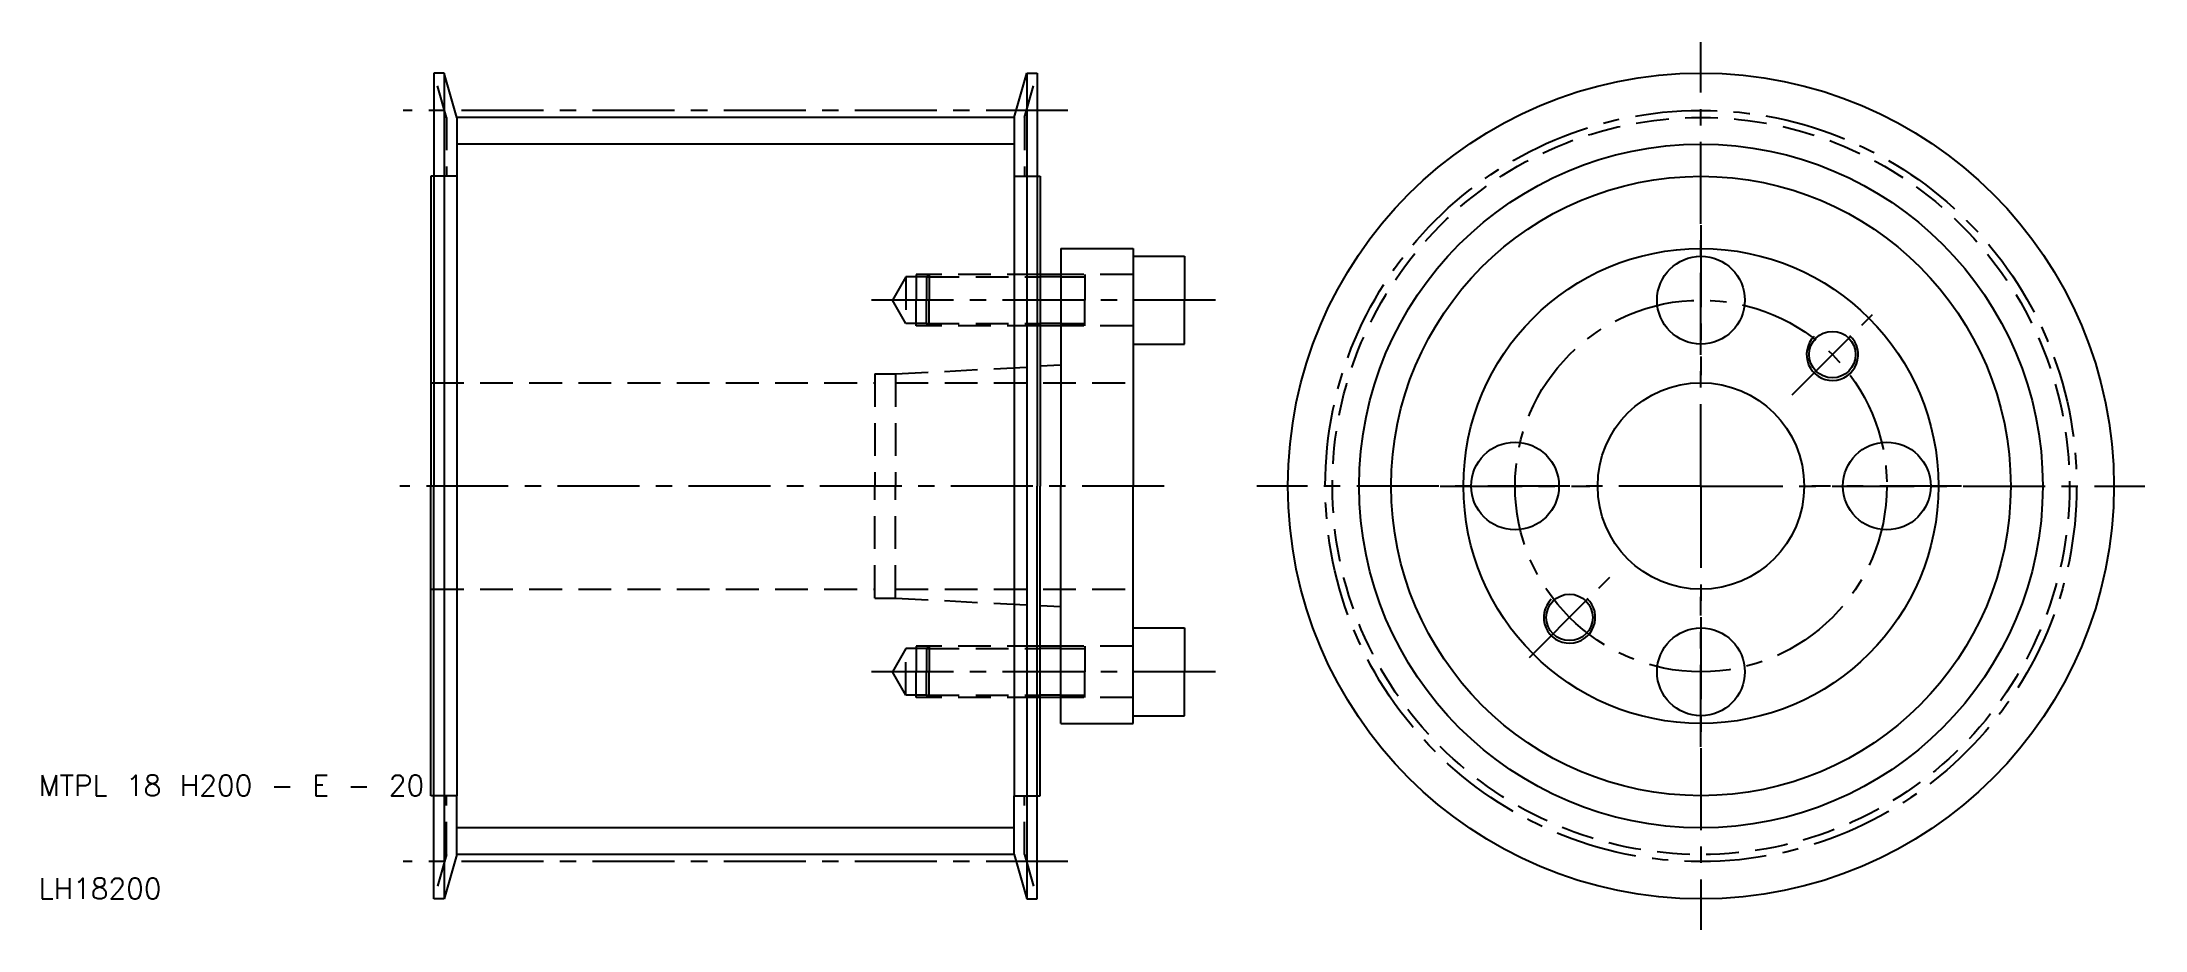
# Model space of a CAD drawing. Extents: x 10 to 214, y 7 to 93.
import ezdxf

# ---------------------------------------------------------------- set-up
doc = ezdxf.new("R2010")
doc.units = 0
doc.header["$LTSCALE"] = 0.25
doc.linetypes.add('CENTER', pattern=[50.8, 31.75, -6.35, 6.35, -6.35])
doc.linetypes.add('DASHED', pattern=[19.05, 12.7, -6.35])
doc.layers.get('0').update_dxf_attribs({"linetype": 'CONTINUOUS'})
doc.layers.add('CENTER', color=1, linetype='CENTER')
doc.styles.get("Standard").update_dxf_attribs({"font": 'txt.shx'})

msp = doc.modelspace()

# ---------------------------------------------------------------- linework, layer by layer
for p, q in [((48.3, 90), (48.3, 80)), ((49.3, 90), (48.3, 90)), ((49.3, 90), (49.3, 10)), ((50.5, 85.695), (49.3, 90)), ((104.5, 85.695), (105.7, 90)), ((105.7, 90), (105.7, 10)), ((105.7, 90), (106.7, 90)), ((106.7, 90), (106.7, 80)), ((104.5, 85.695), (50.5, 85.695)), ((50.5, 85.695), (50.5, 80)), ((104.5, 85.695), (104.5, 80)), ((48, 80), (48, 50)), ((48.3, 80), (48, 80)), ((48.3, 80), (48.3, 50)), ((50.5, 80), (50.5, 20)), ((104.5, 80), (104.5, 20)), ((106.7, 80), (106.7, 50)), ((106.7, 80), (107, 80)), ((107, 80), (107, 70.5)), ((109, 73), (116, 73)), ((109, 73), (109, 70.5)), ((116, 73), (116, 72.25)), ((116, 72.25), (116, 63.75)), ((116, 72.25), (121, 72.25)), ((121, 72.25), (121, 68)), ((107, 70.5), (107, 65.5)), ((109, 70.5), (107, 70.5)), ((109, 70.5), (109, 65.5)), ((121, 63.75), (121, 68)), ((109, 65.5), (107, 65.5)), ((107, 65.5), (107, 61.59375)), ((109, 65.5), (109, 61.7)), ((116, 63.75), (116, 50)), ((116, 63.75), (121, 63.75)), ((109, 61.7), (107, 61.59375)), ((107, 61.59375), (107, 50)), ((109, 61.7), (109, 50)), ((48, 20), (48, 50)), ((48.3, 20), (48.3, 50)), ((106.7, 20), (106.7, 50)), ((107, 38.40625), (107, 50)), ((109, 38.3), (109, 50)), ((116, 36.25), (116, 50)), ((107, 34.5), (107, 38.40625)), ((109, 38.3), (107, 38.40625)), ((109, 34.5), (109, 38.3)), ((116, 27.75), (116, 36.25)), ((116, 36.25), (121, 36.25)), ((121, 36.25), (121, 32)), ((107, 29.5), (107, 34.5)), ((109, 34.5), (107, 34.5)), ((109, 29.5), (109, 34.5)), ((121, 27.75), (121, 32)), ((107, 20), (107, 29.5)), ((109, 29.5), (107, 29.5)), ((109, 27), (109, 29.5)), ((109, 27), (116, 27)), ((116, 27.75), (121, 27.75)), ((116, 27), (116, 27.75)), ((48.3, 20), (48, 20)), ((48.3, 10), (48.3, 20)), ((50.5, 14.305), (50.5, 20)), ((104.5, 14.305), (104.5, 20)), ((106.7, 10), (106.7, 20)), ((106.7, 20), (107, 20)), ((50.5, 14.305), (49.3, 10)), ((104.5, 14.305), (50.5, 14.305)), ((104.5, 14.305), (105.7, 10)), ((49.3, 10), (48.3, 10)), ((105.7, 10), (106.7, 10))]:
    msp.add_line(p, q)
at = {"color": 3, "linetype": 'DASHED'}
for p, q in [((49.5, 85.695), (48.3, 90)), ((105.5, 85.695), (106.7, 90)), ((49.5, 85.695), (49.5, 80)), ((105.5, 85.695), (105.5, 80)), ((50.5, 80), (48.3, 80)), ((104.5, 80), (106.7, 80)), ((94, 70.25), (92.700962, 68)), ((96, 70.25), (94, 70.25)), ((94, 70.25), (94, 65.75)), ((96.25, 70.5), (95, 70.5)), ((95, 70.5), (95, 68)), ((96.25, 70.5), (96, 70.25)), ((96, 70.25), (107, 70.25)), ((96, 70.25), (96, 68)), ((107, 70.5), (96.25, 70.5)), ((96.25, 70.5), (96.25, 68)), ((116, 70.5), (109, 70.5)), ((109, 70.25), (111.333333, 70.25)), ((111.333333, 70.5), (111.333333, 68)), ((94, 65.75), (92.700962, 68)), ((95, 65.5), (95, 68)), ((96, 65.75), (96, 68)), ((96.25, 65.5), (96.25, 68)), ((111.333333, 65.5), (111.333333, 68)), ((96, 65.75), (94, 65.75)), ((96.25, 65.5), (95, 65.5)), ((96, 65.75), (107, 65.75)), ((96.25, 65.5), (96, 65.75)), ((107, 65.5), (96.25, 65.5)), ((109, 65.75), (111.333333, 65.75)), ((116, 65.5), (109, 65.5)), ((93, 60.85), (107, 61.59375)), ((48, 60), (91, 60)), ((91, 60.85), (91, 50)), ((91, 60.85), (93, 60.85)), ((93, 60.85), (93, 50)), ((93, 60), (116, 60)), ((91, 39.15), (91, 50)), ((93, 39.15), (93, 50)), ((48, 40), (91, 40)), ((91, 39.15), (93, 39.15)), ((93, 40), (116, 40)), ((93, 39.15), (107, 38.40625)), ((94, 34.25), (92.700962, 32)), ((94, 29.75), (94, 34.25)), ((96, 34.25), (94, 34.25)), ((95, 34.5), (95, 32)), ((96.25, 34.5), (95, 34.5)), ((96.25, 34.5), (96, 34.25)), ((96, 34.25), (96, 32)), ((96, 34.25), (107, 34.25)), ((96.25, 34.5), (96.25, 32)), ((107, 34.5), (96.25, 34.5)), ((116, 34.5), (109, 34.5)), ((109, 34.25), (111.333333, 34.25)), ((111.333333, 34.5), (111.333333, 32)), ((94, 29.75), (92.700962, 32)), ((95, 29.5), (95, 32)), ((96, 29.75), (96, 32)), ((96.25, 29.5), (96.25, 32)), ((111.333333, 29.5), (111.333333, 32)), ((96, 29.75), (94, 29.75)), ((96.25, 29.5), (95, 29.5)), ((96, 29.75), (107, 29.75)), ((96.25, 29.5), (96, 29.75)), ((107, 29.5), (96.25, 29.5)), ((109, 29.75), (111.333333, 29.75)), ((116, 29.5), (109, 29.5)), ((50.5, 20), (48.3, 20)), ((49.5, 14.305), (49.5, 20)), ((104.5, 20), (106.7, 20)), ((105.5, 14.305), (105.5, 20)), ((49.5, 14.305), (48.3, 10)), ((105.5, 14.305), (106.7, 10))]:
    msp.add_line(p, q, dxfattribs=at)
at = {"color": 3}
for p, q in [((104.5, 83.105), (50.5, 83.105)), ((109, 70.25), (107, 70.25)), ((109, 65.75), (107, 65.75)), ((109, 34.25), (107, 34.25)), ((109, 29.75), (107, 29.75)), ((104.5, 16.895), (50.5, 16.895))]:
    msp.add_line(p, q, dxfattribs=at)
for centre, radius in [((171, 50), 40), ((171, 50), 30), ((171, 50), 23), ((171, 50), 23), ((171, 68), 4.25), ((183.727922, 62.727922), 2.25), ((171, 50), 10), ((153, 50), 4.25), ((189, 50), 4.25), ((158.272078, 37.272078), 2.25), ((171, 32), 4.25)]:
    msp.add_circle(centre, radius)
at = {"color": 3, "linetype": 'DASHED'}
msp.add_circle((171, 50), 35.695, dxfattribs=at)
at = {"color": 3}
msp.add_circle((171, 50), 33.105, dxfattribs=at)
for centre in [(183.727922, 62.727922), (158.272078, 37.272078)]:
    msp.add_arc(centre, 2.5, 135, 47, dxfattribs=at)
at = {"layer": 'CENTER', "color": 1, "linetype": 'CENTER'}
for p, q in [((171, 50), (171, 93)), ((109.7, 86.385), (45.3, 86.385)), ((171, 75.25), (171, 60.75)), ((124, 68), (89.700962, 68)), ((179.838835, 58.838835), (187.617009, 66.617009)), ((119, 50), (45, 50)), ((171, 50), (128, 50)), ((145.75, 50), (160.25, 50)), ((171, 50), (214, 50)), ((171, 50), (171, 7)), ((196.25, 50), (181.75, 50)), ((154.382991, 33.382991), (162.161165, 41.161165)), ((171, 24.75), (171, 39.25)), ((124, 32), (89.700962, 32)), ((109.7, 13.615), (45.3, 13.615))]:
    msp.add_line(p, q, dxfattribs=at)
for radius in [36.385, 18]:
    msp.add_circle((171, 50), radius, dxfattribs=at)

# ---------------------------------------------------------------- texts
for s, p in [('MTPL 18 H200 - E - 20', (10, 20)), ('LH18200', (10, 10))]:
    msp.add_text(s, height=2).set_placement(p)

doc.saveas('drawing.dxf')
